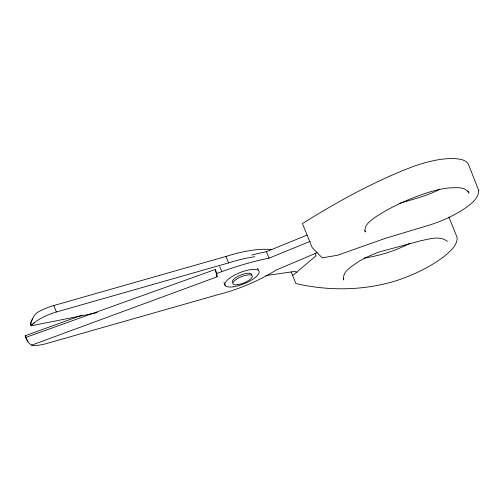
<?xml version="1.0" encoding="UTF-8"?>
<svg xmlns="http://www.w3.org/2000/svg" width="504" height="504" viewBox="0 0 504 504"><rect width="100%" height="100%" fill="white"/><g stroke="black" fill="none" stroke-linecap="round" stroke-linejoin="round"><path stroke-width="0.76" d="M271.776 249.732A70.195 22.623 -22.1 0 0 225.962 256.454L53.789 305.531A24.797 7.995 -22.1 0 0 37.246 312.537C33.579 315.252 31.878 320.097 30.372 324.242L31.021 325.842L97.367 312.637M32.609 318.616L30.662 323.108L31.519 325.238L31.021 325.842M34.291 322.749L31.519 325.238L34.291 322.749A24.797 7.995 -22.1 0 1 56.41 311.989L228.583 262.912A70.195 22.623 -22.1 0 1 254.791 256.712M292.635 275.537L316.096 255.755L315.208 253.569M439.809 189.183C427.064 196.018 412.839 199.238 399.143 203.509M410.13 243.205C395.753 250.658 380.161 255.717 364.134 258.086M317.066 252.699L276.154 270.062A70.195 22.623 -22.1 0 1 218.591 294.493L46.418 343.571A24.797 7.995 -22.1 0 1 32.231 345.322C28.388 343.873 26.246 339.539 25.2 335.796L81.988 315.12M251.811 255.03A122.661 39.532 -22.1 0 1 266.421 251.704L307.005 235.103M31.55 345.183L217.092 276.828L216.821 273.445L221.785 271.637A122.661 39.532 -22.1 0 1 269.048 258.161L310.351 241.265M27.928 341.794L25.849 337.396L215.221 269.501L216.821 273.445M265.74 275.587L295.06 271.391L296.982 272.45M26.252 337.661L25.225 336.256L25.906 337.189M447.457 241.46C440.212 235.305 429.364 239.11 421.042 240.692L379.581 251.861C372.412 254.407 365.457 257.569 358.892 261.418C352.901 265.822 341.819 271.108 343.69 280.01L343.098 278.548M468.021 190.915L468.909 193.101C465.438 186.241 455.66 187.79 449.297 187.91C435.91 189.271 423.152 193.876 410.722 198.803C398.57 203.742 386.782 209.651 375.789 216.827C371.114 220.21 363.384 225.244 365.331 231.991L364.739 230.536M448.862 217.073L457.141 237.46C457.474 245.801 449.77 251.565 444.087 256.492C430.114 267.082 414.036 274.649 397.499 280.306C364.89 290.732 329.125 291.236 295.886 283.544L291.154 271.895M266.421 251.704L269.048 258.161M257.601 268.128L258.653 270.711M225.962 256.454L228.583 262.912M219.744 266.61L221.785 271.637M223.94 282.479L225.25 285.711M53.789 305.531L56.41 311.989M25.2 335.796L25.849 337.396M215.221 269.501L217.092 276.828M232.514 282.454A10.408 3.352 -22.1 0 1 240.868 275.033A10.408 3.352 -22.1 0 1 251.679 274.8M478.8 190.682C478.296 199.074 470.541 204.466 464.228 208.82C453.266 216.046 441.164 221.47 428.633 225.332L385.132 238.405L337.529 255.257L322.188 257.84L312.184 247.603L302.425 223.574C337.982 201.317 375.045 180.892 414.357 166.068C426.938 161.828 440.061 158.382 453.436 158.521C458.835 158.93 466.521 159.264 468.808 165.218L478.8 190.682M237.586 284.697A10.408 3.352 -22.1 0 0 252.334 276.413A10.408 3.352 -22.1 0 0 237.907 278.365A10.408 3.352 -22.1 0 0 237.586 284.697M233.069 286.826A18.409 5.935 -22.1 0 0 259.151 272.179A18.409 5.935 -22.1 0 0 233.636 275.631A18.409 5.935 -22.1 0 0 233.069 286.826"/></g></svg>
